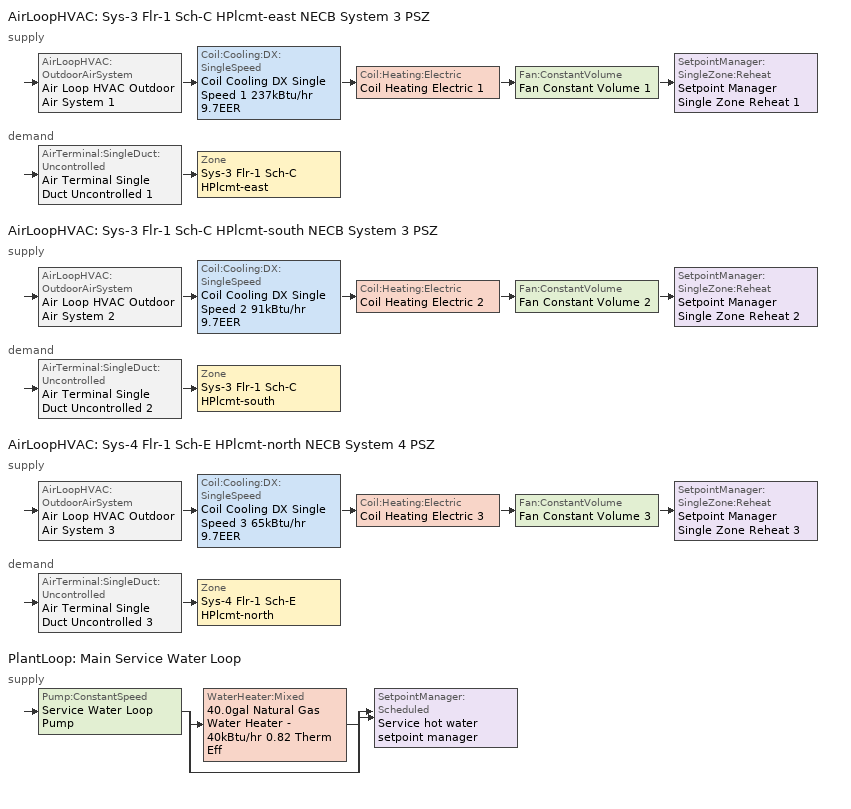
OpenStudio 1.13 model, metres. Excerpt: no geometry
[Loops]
AirLoopHVAC 'Sys-3 Flr-1 Sch-C HPlcmt-east NECB System 3 PSZ'
 supply: AirLoopHVAC:OutdoorAirSystem 'Air Loop HVAC Outdoor Air System 1' > Coil:Cooling:DX:SingleSpeed 'Coil Cooling DX Single Speed 1 237kBtu/hr 9.7EER' > Coil:Heating:Electric 'Coil Heating Electric 1' > Fan:ConstantVolume 'Fan Constant Volume 1' > SetpointManager:SingleZone:Reheat 'Setpoint Manager Single Zone Reheat 1'
 demand: AirTerminal:SingleDuct:Uncontrolled 'Air Terminal Single Duct Uncontrolled 1' > Zone 'Sys-3 Flr-1 Sch-C HPlcmt-east'
AirLoopHVAC 'Sys-3 Flr-1 Sch-C HPlcmt-south NECB System 3 PSZ'
 supply: AirLoopHVAC:OutdoorAirSystem 'Air Loop HVAC Outdoor Air System 2' > Coil:Cooling:DX:SingleSpeed 'Coil Cooling DX Single Speed 2 91kBtu/hr 9.7EER' > Coil:Heating:Electric 'Coil Heating Electric 2' > Fan:ConstantVolume 'Fan Constant Volume 2' > SetpointManager:SingleZone:Reheat 'Setpoint Manager Single Zone Reheat 2'
 demand: AirTerminal:SingleDuct:Uncontrolled 'Air Terminal Single Duct Uncontrolled 2' > Zone 'Sys-3 Flr-1 Sch-C HPlcmt-south'
AirLoopHVAC 'Sys-4 Flr-1 Sch-E HPlcmt-north NECB System 4 PSZ'
 supply: AirLoopHVAC:OutdoorAirSystem 'Air Loop HVAC Outdoor Air System 3' > Coil:Cooling:DX:SingleSpeed 'Coil Cooling DX Single Speed 3 65kBtu/hr 9.7EER' > Coil:Heating:Electric 'Coil Heating Electric 3' > Fan:ConstantVolume 'Fan Constant Volume 3' > SetpointManager:SingleZone:Reheat 'Setpoint Manager Single Zone Reheat 3'
 demand: AirTerminal:SingleDuct:Uncontrolled 'Air Terminal Single Duct Uncontrolled 3' > Zone 'Sys-4 Flr-1 Sch-E HPlcmt-north'
PlantLoop 'Main Service Water Loop'
 supply: Pump:ConstantSpeed 'Service Water Loop Pump' > split
  | WaterHeater:Mixed '40.0gal Natural Gas Water Heater - 40kBtu/hr 0.82 Therm Eff'
  | bypass
  join > SetpointManager:Scheduled 'Service hot water setpoint manager'
[Sizing:Zone] Zone Cooling Design Supply Air Temperature Input Method=SupplyAirTemperature; Zone Cooling Design Supply Air Temperature {C}=13; Zone Cooling Design Supply Air Temperature Difference {deltaC}=11.11; Zone Heating Design Supply Air Temperature Input Method=SupplyAirTemperature; Zone Heating Design Supply Air Temperature {C}=43; Zone Heating Design Supply Air Temperature Difference {deltaC}=11.11; Zone Cooling Design Supply Air Humidity Ratio {kg-H2O/kg-air}=0.0085; Zone Heating Design Supply Air Humidity Ratio {kg-H2O/kg-air}=0.008; Zone Heating Sizing Factor=1.3; Zone Cooling Sizing Factor=1.1; Cooling Design Air Flow Method=DesignDay; Heating Design Air Flow Method=DesignDay; Account for Dedicated Outdoor Air System=No; Dedicated Outdoor Air System Control Strategy=NeutralSupplyAir; Dedicated Outdoor Air Low Setpoint Temperature for Design {C}=autosize; Dedicated Outdoor Air High Setpoint Temperature for Design {C}=autosize
Sys-3 Flr-1 Sch-C HPlcmt-east; Sys-3 Flr-1 Sch-C HPlcmt-south; Sys-4 Flr-1 Sch-E HPlcmt-north
[Zone equipment]
Sys-3 Flr-1 Sch-C HPlcmt-east: Air Terminal Single Duct Uncontrolled 1, Zone HVAC Baseboard Convective Electric 1
Sys-3 Flr-1 Sch-C HPlcmt-south: Air Terminal Single Duct Uncontrolled 2, Zone HVAC Baseboard Convective Electric 2
Sys-4 Flr-1 Sch-E HPlcmt-north: Air Terminal Single Duct Uncontrolled 3, Zone HVAC Baseboard Convective Electric 3
[AirLoopHVAC] Design Supply Air Flow Rate {m3/s}=AutoSize
Name | Availability Schedule | Availability Manager
Sys-3 Flr-1 Sch-C HPlcmt-east NECB System 3 PSZ | Sys-3 Flr-1 Sch-C HPlcmt-east NECB System 3 PSZ Occ Sch | Availability Manager Night Cycle 1
Sys-3 Flr-1 Sch-C HPlcmt-south NECB System 3 PSZ | Sys-3 Flr-1 Sch-C HPlcmt-south NECB System 3 PSZ Occ Sch | Availability Manager Night Cycle 2
Sys-4 Flr-1 Sch-E HPlcmt-north NECB System 4 PSZ | Sys-4 Flr-1 Sch-E HPlcmt-north NECB System 4 PSZ Occ Sch | Availability Manager Night Cycle 3
[Sizing:System] Type of Load to Size On=Sensible; Design Outdoor Air Flow Rate {m3/s}=Autosize; Minimum System Air Flow Ratio=1; Preheat Design Temperature {C}=7; Preheat Design Humidity Ratio {kg-H2O/kg-Air}=0.008; Precool Design Temperature {C}=13; Precool Design Humidity Ratio {kg-H2O/kg-Air}=0.008; Central Cooling Design Supply Air Temperature {C}=13; Central Heating Design Supply Air Temperature {C}=43; Sizing Option=NonCoincident; 100% Outdoor Air in Cooling=No; 100% Outdoor Air in Heating=No; Central Cooling Design Supply Air Humidity Ratio {kg-H2O/kg-Air}=0.0085; Central Heating Design Supply Air Humidity Ratio {kg-H2O/kg-Air}=0.008; Cooling Design Air Flow Method=DesignDay; Cooling Design Air Flow Rate {m3/s}=0; Heating Design Air Flow Method=DesignDay; Heating Design Air Flow Rate {m3/s}=0; System Outdoor Air Method=ZoneSum; Zone Maximum Outdoor Air Fraction=1; Cooling Supply Air Flow Rate Per Floor Area {m3/s-m2}=0.00996765; Cooling Fraction of Autosized Cooling Supply Air Flow Rate=1; Cooling Supply Air Flow Rate Per Unit Cooling Capacity {m3/s-W}=3.94755e-05; Heating Supply Air Flow Rate Per Floor Area {m3/s-m2}=0.00996765; Heating Fraction of Autosized Heating Supply Air Flow Rate=1; Heating Fraction of Autosized Cooling Supply Air Flow Rate=1; Heating Supply Air Flow Rate Per Unit Heating Capacity {m3/s-W}=3.15882e-05; Cooling Design Capacity Method=CoolingDesignCapacity; Cooling Design Capacity {W}=autosize; Cooling Design Capacity Per Floor Area {W/m2}=234.7; Fraction of Autosized Cooling Design Capacity=1; Heating Design Capacity Method=HeatingDesignCapacity; Heating Design Capacity {W}=autosize; Heating Design Capacity Per Floor Area {W/m2}=157; Fraction of Autosized Heating Design Capacity=1; Central Cooling Capacity Control Method=OnOff
Sys-3 Flr-1 Sch-C HPlcmt-east NECB System 3 PSZ; Sys-3 Flr-1 Sch-C HPlcmt-south NECB System 3 PSZ; Sys-4 Flr-1 Sch-E HPlcmt-north NECB System 4 PSZ
[Fan:ConstantVolume] Availability Schedule=Always On Discrete; Fan Efficiency=0.39975; Pressure Rise {Pa}=640; Maximum Flow Rate {m3/s}=AutoSize; Motor Efficiency=0.615
Fan Constant Volume 1; Fan Constant Volume 2; Fan Constant Volume 3
[Coil:Heating:Electric] Availability Schedule=Always On Discrete
Coil Heating Electric 1; Coil Heating Electric 2; Coil Heating Electric 3
[Coil:Cooling:DX:SingleSpeed] Availability Schedule=Always On Discrete; Rated Total Cooling Capacity {W}=autosize; Rated Sensible Heat Ratio=autosize; Rated Air Flow Rate {m3/s}=autosize; Rated Evaporator Fan Power Per Volume Flow Rate {W/(m3/s)}=773.3; Condenser Type=AirCooled; Evaporative Condenser Effectiveness=0; Evaporative Condenser Air Flow Rate {m3/s}=Autosize; Evaporative Condenser Pump Rated Power Consumption {W}=Autosize; Crankcase Heater Capacity {W}=0; Maximum Outdoor Dry-Bulb Temperature for Crankcase Heater Operation {C}=0; Basin Heater Capacity {W/K}=0; Basin Heater Setpoint Temperature {C}=10
Name | Rated COP {W/W} | Total Cooling Capacity Function of Temperature Curve | Total Cooling Capacity Function of Flow Fraction Curve | Energy Input Ratio Function of Temperature Curve | Energy Input Ratio Function of Flow Fraction Curve | Part Load Fraction Correlation Curve
Coil Cooling DX Single Speed 1 237kBtu/hr 9.7EER | 3.45854 | DXCOOL-NECB2011-REF-CAPFT | DXCOOL-NECB2011-REF-CAPFFLOW | DXCOOL-NECB2011-REF-COOLEIRFT | DXCOOL-NECB2011-REF-COOLEIRFFLOW | DXCOOL-NECB2011-REF-COOLPLFFPLR
Coil Cooling DX Single Speed 2 91kBtu/hr 9.7EER | 3.34743 | DXCOOL-NECB2011-REF-CAPFT 1 | DXCOOL-NECB2011-REF-CAPFFLOW 1 | DXCOOL-NECB2011-REF-COOLEIRFT 1 | DXCOOL-NECB2011-REF-COOLEIRFFLOW 1 | DXCOOL-NECB2011-REF-COOLPLFFPLR 1
Coil Cooling DX Single Speed 3 65kBtu/hr 9.7EER | 3.32816 | DXCOOL-NECB2011-REF-CAPFT 2 | DXCOOL-NECB2011-REF-CAPFFLOW 2 | DXCOOL-NECB2011-REF-COOLEIRFT 2 | DXCOOL-NECB2011-REF-COOLEIRFFLOW 2 | DXCOOL-NECB2011-REF-COOLPLFFPLR 2
[Controller:OutdoorAir] Minimum Outdoor Air Flow Rate {m3/s}=Autosize; Maximum Outdoor Air Flow Rate {m3/s}=Autosize; Economizer Control Action Type=ModulateFlow; Lockout Type=NoLockout; Minimum Limit Type=FixedMinimum; High Humidity Control=No; Heat Recovery Bypass Control Type=BypassWhenWithinEconomizerLimits
Name | Economizer Control Type | Minimum Outdoor Air Schedule | Controller Mechanical Ventilation | Economizer Maximum Limit Dry-Bulb Temperature {C} | Economizer Maximum Limit Enthalpy {J/kg} | Economizer Minimum Limit Dry-Bulb Temperature {C}
Controller Outdoor Air 1 | DifferentialEnthalpy | Sys-3 Flr-1 Sch-C HPlcmt-east NECB System 3 PSZ Occ Sch | Controller Mechanical Ventilation 1
Controller Outdoor Air 2 | DifferentialEnthalpy | Sys-3 Flr-1 Sch-C HPlcmt-south NECB System 3 PSZ Occ Sch | Controller Mechanical Ventilation 2
Controller Outdoor Air 3 | NoEconomizer | Sys-4 Flr-1 Sch-E HPlcmt-north NECB System 4 PSZ Occ Sch | Controller Mechanical Ventilation 3 | 28 | 64000 | -100
[Controller:MechanicalVentilation] Availability Schedule=Always On Discrete; System Outdoor Air Method=ZoneSum
Controller Mechanical Ventilation 1; Controller Mechanical Ventilation 2; Controller Mechanical Ventilation 3
[AirLoopHVAC:OutdoorAirSystem]
Name | Controller
Air Loop HVAC Outdoor Air System 1 | Controller Outdoor Air 1
Air Loop HVAC Outdoor Air System 2 | Controller Outdoor Air 2
Air Loop HVAC Outdoor Air System 3 | Controller Outdoor Air 3
[SetpointManager:SingleZone:Reheat]
Name | Minimum Supply Air Temperature {C} | Maximum Supply Air Temperature {C} | Control Zone
Setpoint Manager Single Zone Reheat 1 | 12.8 | 13 | Sys-3 Flr-1 Sch-C HPlcmt-east
Setpoint Manager Single Zone Reheat 2 | 12.8 | 13 | Sys-3 Flr-1 Sch-C HPlcmt-south
Setpoint Manager Single Zone Reheat 3 | 13 | 99 | Sys-4 Flr-1 Sch-E HPlcmt-north
[AirTerminal:SingleDuct:Uncontrolled] Availability Schedule=Always On Discrete; Maximum Air Flow Rate {m3/s}=AutoSize
Air Terminal Single Duct Uncontrolled 1; Air Terminal Single Duct Uncontrolled 2; Air Terminal Single Duct Uncontrolled 3
[ZoneHVAC:Baseboard:Convective:Electric] Availability Schedule=Always On Discrete; Nominal Capacity {W}=autosize; Efficiency=1
Zone HVAC Baseboard Convective Electric 1; Zone HVAC Baseboard Convective Electric 2; Zone HVAC Baseboard Convective Electric 3
[PlantLoop]
Main Service Water Loop: Maximum Loop Temperature {C}=60; Minimum Loop Temperature {C}=10; Plant Loop Volume {m3}=Autocalculate; Load Distribution Scheme=Optimal
[Sizing:Plant]
Main Service Water Loop: Loop Type=Heating; Design Loop Exit Temperature {C}=60; Loop Design Temperature Difference {deltaC}=5; Sizing Option=NonCoincident; Zone Timesteps in Averaging Window=1; Coincident Sizing Factor Mode=None
[SetpointManager:Scheduled]
Service hot water setpoint manager: Control Variable=Temperature; Schedule=Service Water Loop Temp - 140F
[Pump:ConstantSpeed]
Service Water Loop Pump: Rated Flow Rate {m3/s}=autosize; Rated Pump Head {Pa}=0.001; Rated Power Consumption {W}=autosize; Motor Efficiency=1; Fraction of Motor Inefficiencies to Fluid Stream=0; Pump Control Type=Intermittent
[WaterHeater:Mixed]
40.0gal Natural Gas Water Heater - 40kBtu/hr 0.82 Therm Eff: Tank Volume {m3}=0.151416; Setpoint Temperature Schedule=Service Water Loop Temp - 140F; Deadband Temperature Difference {deltaC}=2; Maximum Temperature Limit {C}=82.2222; Heater Control Type=Cycle; Heater Maximum Capacity {W}=11722.8; Heater Fuel Type=NaturalGas; Heater Thermal Efficiency=0.82; Part Load Factor Curve=SWH-EFFFPLR-NECB2011; Off Cycle Parasitic Fuel Consumption Rate {W}=19.9992; Off Cycle Parasitic Fuel Type=NaturalGas; Off Cycle Parasitic Heat Fraction to Tank=0.8; On Cycle Parasitic Fuel Consumption Rate {W}=19.9992; On Cycle Parasitic Fuel Type=NaturalGas; On Cycle Parasitic Heat Fraction to Tank=0; Ambient Temperature Indicator=Schedule; Ambient Temperature Schedule=Water Heater Ambient Temp Schedule - 70F; Off Cycle Loss Coefficient to Ambient Temperature {W/K}=3.29106; On Cycle Loss Coefficient to Ambient Temperature {W/K}=3.29106; Use Side Effectiveness=1; Source Side Effectiveness=1; Use Side Design Flow Rate {m3/s}=autosize; Source Side Design Flow Rate {m3/s}=autosize; Indirect Water Heating Recovery Time {hr}=1.5
[AvailabilityManager:NightCycle] Control Type=CycleOnAny; Thermostat Tolerance {deltaC}=1; Cycling Run Time {s}=3600
Availability Manager Night Cycle 1; Availability Manager Night Cycle 2; Availability Manager Night Cycle 3
[Schedule:Ruleset]
Name | Default Day Schedule | Summer Design Day Schedule | Winter Design Day Schedule
Service Water Loop Temp - 140F | Service Water Loop Temp - 140F Default
Water Heater Ambient Temp Schedule - 70F | Water Heater Ambient Temp Schedule - 70F Default
Sys-3 Flr-1 Sch-C HPlcmt-east NECB System 3 PSZ Occ Sch | Sys-3 Flr-1 Sch-C HPlcmt-east NECB System 3 PSZ Occ Sch Default | Sys-3 Flr-1 Sch-C HPlcmt-east NECB System 3 PSZ Occ Sch Summer Design Day | Sys-3 Flr-1 Sch-C HPlcmt-east NECB System 3 PSZ Occ Sch Winter Design Day
Sys-3 Flr-1 Sch-C HPlcmt-south NECB System 3 PSZ Occ Sch | Sys-3 Flr-1 Sch-C HPlcmt-south NECB System 3 PSZ Occ Sch Default | Sys-3 Flr-1 Sch-C HPlcmt-south NECB System 3 PSZ Occ Sch Summer Design Day | Sys-3 Flr-1 Sch-C HPlcmt-south NECB System 3 PSZ Occ Sch Winter Design Day
Sys-4 Flr-1 Sch-E HPlcmt-north NECB System 4 PSZ Occ Sch | Sys-4 Flr-1 Sch-E HPlcmt-north NECB System 4 PSZ Occ Sch Default | Sys-4 Flr-1 Sch-E HPlcmt-north NECB System 4 PSZ Occ Sch Summer Design Day | Sys-4 Flr-1 Sch-E HPlcmt-north NECB System 4 PSZ Occ Sch Winter Design Day
[Schedule:Day]
Service Water Loop Temp - 140F Default: 24, 0, 60
Water Heater Ambient Temp Schedule - 70F Default: 24, 0, 21.1111
Sys-3 Flr-1 Sch-C HPlcmt-east NECB System 3 PSZ Occ Sch Default; Sys-3 Flr-1 Sch-C HPlcmt-east NECB System 3 PSZ Occ Sch Winter Design Day; Sys-3 Flr-1 Sch-C HPlcmt-east NECB System 3 PSZ Occ Sch Summer Design Day; Sys-3 Flr-1 Sch-C HPlcmt-south NECB System 3 PSZ Occ Sch Default; Sys-3 Flr-1 Sch-C HPlcmt-south NECB System 3 PSZ Occ Sch Winter Design Day; Sys-3 Flr-1 Sch-C HPlcmt-south NECB System 3 PSZ Occ Sch Summer Design Day; Sys-4 Flr-1 Sch-E HPlcmt-north NECB System 4 PSZ Occ Sch Default; Sys-4 Flr-1 Sch-E HPlcmt-north NECB System 4 PSZ Occ Sch Winter Design Day; Sys-4 Flr-1 Sch-E HPlcmt-north NECB System 4 PSZ Occ Sch Summer Design Day: 24, 0, 1
Sys-3 Flr-1 Sch-C HPlcmt-east NECB System 3 PSZ Occ Sch Monday; Sys-3 Flr-1 Sch-C HPlcmt-east NECB System 3 PSZ Occ Sch Tuesday; Sys-3 Flr-1 Sch-C HPlcmt-east NECB System 3 PSZ Occ Sch Wednesday; Sys-3 Flr-1 Sch-C HPlcmt-east NECB System 3 PSZ Occ Sch Thursday; Sys-3 Flr-1 Sch-C HPlcmt-east NECB System 3 PSZ Occ Sch Friday; Sys-3 Flr-1 Sch-C HPlcmt-east NECB System 3 PSZ Occ Sch Saturday; Sys-3 Flr-1 Sch-C HPlcmt-south NECB System 3 PSZ Occ Sch Monday; Sys-3 Flr-1 Sch-C HPlcmt-south NECB System 3 PSZ Occ Sch Tuesday; Sys-3 Flr-1 Sch-C HPlcmt-south NECB System 3 PSZ Occ Sch Wednesday; Sys-3 Flr-1 Sch-C HPlcmt-south NECB System 3 PSZ Occ Sch Thursday; Sys-3 Flr-1 Sch-C HPlcmt-south NECB System 3 PSZ Occ Sch Friday; Sys-3 Flr-1 Sch-C HPlcmt-south NECB System 3 PSZ Occ Sch Saturday: 9, 0, 0, 21, 0, 1, 24, 0, 0
Sys-3 Flr-1 Sch-C HPlcmt-east NECB System 3 PSZ Occ Sch Sunday; Sys-3 Flr-1 Sch-C HPlcmt-south NECB System 3 PSZ Occ Sch Sunday: 11, 0, 0, 19, 0, 1, 24, 0, 0
Sys-4 Flr-1 Sch-E HPlcmt-north NECB System 4 PSZ Occ Sch Monday; Sys-4 Flr-1 Sch-E HPlcmt-north NECB System 4 PSZ Occ Sch Tuesday; Sys-4 Flr-1 Sch-E HPlcmt-north NECB System 4 PSZ Occ Sch Wednesday; Sys-4 Flr-1 Sch-E HPlcmt-north NECB System 4 PSZ Occ Sch Thursday; Sys-4 Flr-1 Sch-E HPlcmt-north NECB System 4 PSZ Occ Sch Friday: 8, 0, 0, 19, 0, 1, 24, 0, 0
Sys-4 Flr-1 Sch-E HPlcmt-north NECB System 4 PSZ Occ Sch Saturday: 9, 0, 0, 13, 0, 1, 24, 0, 0
Sys-4 Flr-1 Sch-E HPlcmt-north NECB System 4 PSZ Occ Sch Sunday: 24, 0, 0
[Schedule:Rule] Date Specification Type=DateRange; Start Month=1; Start Day=1; End Month=12
Name | Schedule Ruleset | Rule Order | Day Schedule | Apply Monday | End Day | Apply Tuesday | Apply Wednesday | Apply Thursday | Apply Friday | Apply Saturday | Apply Sunday
Sys-3 Flr-1 Sch-C HPlcmt-east NECB System 3 PSZ Occ Sch Monday Rule | Sys-3 Flr-1 Sch-C HPlcmt-east NECB System 3 PSZ Occ Sch | 6 | Sys-3 Flr-1 Sch-C HPlcmt-east NECB System 3 PSZ Occ Sch Monday | Yes | 25
Sys-3 Flr-1 Sch-C HPlcmt-east NECB System 3 PSZ Occ Sch Tuesday Rule | Sys-3 Flr-1 Sch-C HPlcmt-east NECB System 3 PSZ Occ Sch | 5 | Sys-3 Flr-1 Sch-C HPlcmt-east NECB System 3 PSZ Occ Sch Tuesday |  | 26 | Yes
Sys-3 Flr-1 Sch-C HPlcmt-east NECB System 3 PSZ Occ Sch Wednesday Rule | Sys-3 Flr-1 Sch-C HPlcmt-east NECB System 3 PSZ Occ Sch | 4 | Sys-3 Flr-1 Sch-C HPlcmt-east NECB System 3 PSZ Occ Sch Wednesday |  | 27 |  | Yes
Sys-3 Flr-1 Sch-C HPlcmt-east NECB System 3 PSZ Occ Sch Thursday Rule | Sys-3 Flr-1 Sch-C HPlcmt-east NECB System 3 PSZ Occ Sch | 3 | Sys-3 Flr-1 Sch-C HPlcmt-east NECB System 3 PSZ Occ Sch Thursday |  | 28 |  |  | Yes
Sys-3 Flr-1 Sch-C HPlcmt-east NECB System 3 PSZ Occ Sch Friday Rule | Sys-3 Flr-1 Sch-C HPlcmt-east NECB System 3 PSZ Occ Sch | 2 | Sys-3 Flr-1 Sch-C HPlcmt-east NECB System 3 PSZ Occ Sch Friday |  | 29 |  |  |  | Yes
Sys-3 Flr-1 Sch-C HPlcmt-east NECB System 3 PSZ Occ Sch Saturday Rule | Sys-3 Flr-1 Sch-C HPlcmt-east NECB System 3 PSZ Occ Sch | 1 | Sys-3 Flr-1 Sch-C HPlcmt-east NECB System 3 PSZ Occ Sch Saturday |  | 30 |  |  |  |  | Yes
Sys-3 Flr-1 Sch-C HPlcmt-east NECB System 3 PSZ Occ Sch Sunday Rule | Sys-3 Flr-1 Sch-C HPlcmt-east NECB System 3 PSZ Occ Sch | 0 | Sys-3 Flr-1 Sch-C HPlcmt-east NECB System 3 PSZ Occ Sch Sunday |  | 31 |  |  |  |  |  | Yes
Sys-3 Flr-1 Sch-C HPlcmt-south NECB System 3 PSZ Occ Sch Monday Rule | Sys-3 Flr-1 Sch-C HPlcmt-south NECB System 3 PSZ Occ Sch | 6 | Sys-3 Flr-1 Sch-C HPlcmt-south NECB System 3 PSZ Occ Sch Monday | Yes | 25
Sys-3 Flr-1 Sch-C HPlcmt-south NECB System 3 PSZ Occ Sch Tuesday Rule | Sys-3 Flr-1 Sch-C HPlcmt-south NECB System 3 PSZ Occ Sch | 5 | Sys-3 Flr-1 Sch-C HPlcmt-south NECB System 3 PSZ Occ Sch Tuesday |  | 26 | Yes
Sys-3 Flr-1 Sch-C HPlcmt-south NECB System 3 PSZ Occ Sch Wednesday Rule | Sys-3 Flr-1 Sch-C HPlcmt-south NECB System 3 PSZ Occ Sch | 4 | Sys-3 Flr-1 Sch-C HPlcmt-south NECB System 3 PSZ Occ Sch Wednesday |  | 27 |  | Yes
Sys-3 Flr-1 Sch-C HPlcmt-south NECB System 3 PSZ Occ Sch Thursday Rule | Sys-3 Flr-1 Sch-C HPlcmt-south NECB System 3 PSZ Occ Sch | 3 | Sys-3 Flr-1 Sch-C HPlcmt-south NECB System 3 PSZ Occ Sch Thursday |  | 28 |  |  | Yes
Sys-3 Flr-1 Sch-C HPlcmt-south NECB System 3 PSZ Occ Sch Friday Rule | Sys-3 Flr-1 Sch-C HPlcmt-south NECB System 3 PSZ Occ Sch | 2 | Sys-3 Flr-1 Sch-C HPlcmt-south NECB System 3 PSZ Occ Sch Friday |  | 29 |  |  |  | Yes
Sys-3 Flr-1 Sch-C HPlcmt-south NECB System 3 PSZ Occ Sch Saturday Rule | Sys-3 Flr-1 Sch-C HPlcmt-south NECB System 3 PSZ Occ Sch | 1 | Sys-3 Flr-1 Sch-C HPlcmt-south NECB System 3 PSZ Occ Sch Saturday |  | 30 |  |  |  |  | Yes
Sys-3 Flr-1 Sch-C HPlcmt-south NECB System 3 PSZ Occ Sch Sunday Rule | Sys-3 Flr-1 Sch-C HPlcmt-south NECB System 3 PSZ Occ Sch | 0 | Sys-3 Flr-1 Sch-C HPlcmt-south NECB System 3 PSZ Occ Sch Sunday |  | 31 |  |  |  |  |  | Yes
Sys-4 Flr-1 Sch-E HPlcmt-north NECB System 4 PSZ Occ Sch Monday Rule | Sys-4 Flr-1 Sch-E HPlcmt-north NECB System 4 PSZ Occ Sch | 6 | Sys-4 Flr-1 Sch-E HPlcmt-north NECB System 4 PSZ Occ Sch Monday | Yes | 25
Sys-4 Flr-1 Sch-E HPlcmt-north NECB System 4 PSZ Occ Sch Tuesday Rule | Sys-4 Flr-1 Sch-E HPlcmt-north NECB System 4 PSZ Occ Sch | 5 | Sys-4 Flr-1 Sch-E HPlcmt-north NECB System 4 PSZ Occ Sch Tuesday |  | 26 | Yes
Sys-4 Flr-1 Sch-E HPlcmt-north NECB System 4 PSZ Occ Sch Wednesday Rule | Sys-4 Flr-1 Sch-E HPlcmt-north NECB System 4 PSZ Occ Sch | 4 | Sys-4 Flr-1 Sch-E HPlcmt-north NECB System 4 PSZ Occ Sch Wednesday |  | 27 |  | Yes
Sys-4 Flr-1 Sch-E HPlcmt-north NECB System 4 PSZ Occ Sch Thursday Rule | Sys-4 Flr-1 Sch-E HPlcmt-north NECB System 4 PSZ Occ Sch | 3 | Sys-4 Flr-1 Sch-E HPlcmt-north NECB System 4 PSZ Occ Sch Thursday |  | 28 |  |  | Yes
Sys-4 Flr-1 Sch-E HPlcmt-north NECB System 4 PSZ Occ Sch Friday Rule | Sys-4 Flr-1 Sch-E HPlcmt-north NECB System 4 PSZ Occ Sch | 2 | Sys-4 Flr-1 Sch-E HPlcmt-north NECB System 4 PSZ Occ Sch Friday |  | 29 |  |  |  | Yes
Sys-4 Flr-1 Sch-E HPlcmt-north NECB System 4 PSZ Occ Sch Saturday Rule | Sys-4 Flr-1 Sch-E HPlcmt-north NECB System 4 PSZ Occ Sch | 1 | Sys-4 Flr-1 Sch-E HPlcmt-north NECB System 4 PSZ Occ Sch Saturday |  | 30 |  |  |  |  | Yes
Sys-4 Flr-1 Sch-E HPlcmt-north NECB System 4 PSZ Occ Sch Sunday Rule | Sys-4 Flr-1 Sch-E HPlcmt-north NECB System 4 PSZ Occ Sch | 0 | Sys-4 Flr-1 Sch-E HPlcmt-north NECB System 4 PSZ Occ Sch Sunday |  | 31 |  |  |  |  |  | Yes
[Schedule:Constant]
Always On Discrete: Value=1
[Curve:Biquadratic] Minimum Value of x=13; Maximum Value of x=24; Minimum Value of y=24; Maximum Value of y=46
Name | Coefficient1 Constant | Coefficient2 x | Coefficient3 x**2 | Coefficient4 y | Coefficient5 y**2 | Coefficient6 x*y
DXCOOL-NECB2011-REF-CAPFT; DXCOOL-NECB2011-REF-CAPFT 1; DXCOOL-NECB2011-REF-CAPFT 2 | 0.867905 | 0.0142459 | 0.00055436 | -0.0075575 | 3.3e-05 | -0.0001918
DXCOOL-NECB2011-REF-COOLEIRFT; DXCOOL-NECB2011-REF-COOLEIRFT 1; DXCOOL-NECB2011-REF-COOLEIRFT 2 | 0.116936 | 0.0284933 | -0.0004112 | 0.0214108 | 0.00016103 | -0.0006791
[Curve:Quadratic] Coefficient1 Constant=1; Coefficient2 x=0; Coefficient3 x**2=0; Minimum Value of x=0; Maximum Value of x=1
DXCOOL-NECB2011-REF-CAPFFLOW; DXCOOL-NECB2011-REF-COOLEIRFFLOW; DXCOOL-NECB2011-REF-CAPFFLOW 1; DXCOOL-NECB2011-REF-COOLEIRFFLOW 1; DXCOOL-NECB2011-REF-CAPFFLOW 2; DXCOOL-NECB2011-REF-COOLEIRFFLOW 2
[Curve:Cubic] Maximum Value of x=1
Name | Coefficient1 Constant | Coefficient2 x | Coefficient3 x**2 | Coefficient4 x**3 | Minimum Value of x
DXCOOL-NECB2011-REF-COOLPLFFPLR; DXCOOL-NECB2011-REF-COOLPLFFPLR 1; DXCOOL-NECB2011-REF-COOLPLFFPLR 2 | 0.0277 | 4.9151 | -8.184 | 4.2702 | 0.7
SWH-EFFFPLR-NECB2011 | 0.7576 | 1.0071 | -1.4443 | 0.6844 | 0
